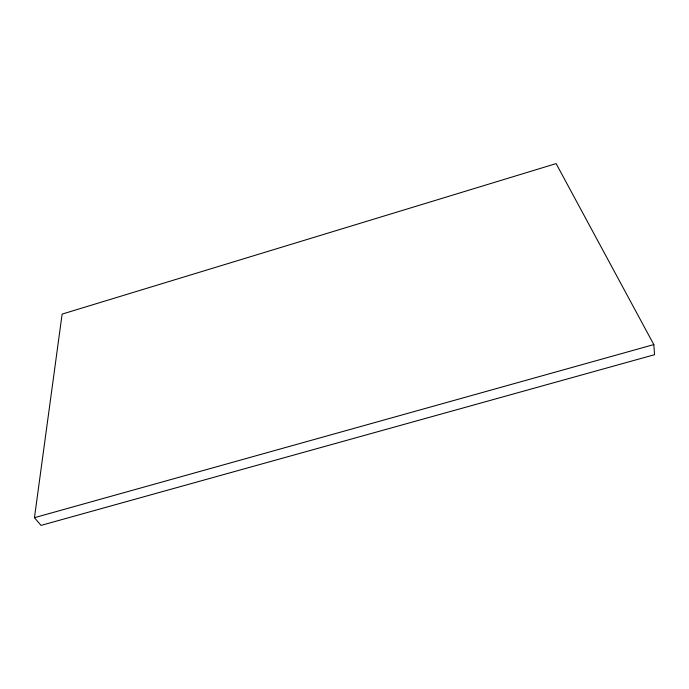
<?xml version="1.0" encoding="UTF-8"?>
<svg xmlns="http://www.w3.org/2000/svg" width="689" height="689" viewBox="0 0 689 689"><rect width="100%" height="100%" fill="white"/><g stroke="black" fill="none" stroke-linecap="round" stroke-linejoin="round"><path stroke-width="1.03" d="M34.45 517.68L62.122 314.098L556.118 163.603L653.827 344.595L654.55 354.697L41.004 525.397L34.45 517.68L653.827 344.595"/></g></svg>
